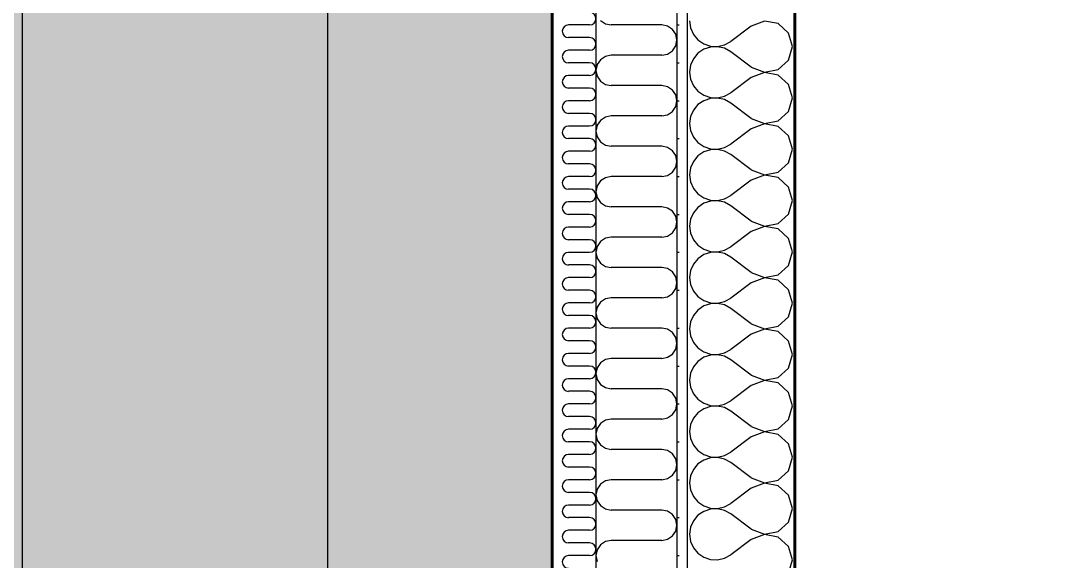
# Model space of a CAD drawing. Header units: millimetres. Extents: x -3100 to 17162, y -19566 to 10100.
# Drawn here: x 13313 to 14869, y 4381 to 5181 of the extents above; entities that cross this region are included whole.
import ezdxf

# ---------------------------------------------------------------- set-up
doc = ezdxf.new("R2010")
doc.units = ezdxf.units.MM
doc.header["$MEASUREMENT"] = 0
doc.linetypes.add('Wipeout_Contour', pattern=[1000, 0, -1000])
for name, color, linetype in [('Konstrukce - svislé nosné', 7, 'Continuous'), ('Konstrukce – Dělicí čáry vrstev', 7, 'Continuous'), ('Kóty - SP', 7, 'Continuous'), ('Výplně – Řezové', 7, 'Continuous'), ('Zóny', 7, 'Continuous')]:
    doc.layers.add(name, color=color, linetype=linetype)
doc.styles.add('GENEROVANÝ_STYL_1', font='Arial.ttf')
doc.dimstyles.new('GENEROVANÝ_STYL__1', dxfattribs={"dimtxt": 134.999996, "dimasz": 114, "dimexe": 0.18, "dimexo": 0.0625, "dimgap": 0, "dimtad": 1, "dimtih": 1, "dimtoh": 1, "dimdec": 0, "dimzin": 0, "dimdsep": 46, "dimtxsty": 'GENEROVANÝ_STYL_1', "dimblk": 'ARROWHEAD_2', "dimblk1": 'ARROWHEAD_2', "dimblk2": 'ARROWHEAD_2', "dimcen": 0.09, "dimse1": 1, "dimse2": 1, "dimclrd": 256, "dimclre": 256, "dimclrt": 256, "dimazin": 0, "dimtfac": 1, "dimtdec": 4, "dimtmove": 0, "dimatfit": 3, "dimfxl": 1, "dimtolj": 1, "dimtzin": 0, "dimarcsym": 0})
doc.dimstyles.new('GENEROVANÝ_STYL__2', dxfattribs={"dimtxt": 134.999996, "dimasz": 114, "dimexe": 0.18, "dimexo": 0.0625, "dimgap": 0, "dimtad": 1, "dimdec": 0, "dimzin": 0, "dimdsep": 46, "dimtxsty": 'GENEROVANÝ_STYL_1', "dimblk": 'ARROWHEAD_2', "dimblk1": 'ARROWHEAD_2', "dimblk2": 'ARROWHEAD_2', "dimcen": 0.09, "dimse1": 1, "dimse2": 1, "dimclrd": 256, "dimclre": 256, "dimclrt": 256, "dimazin": 0, "dimtfac": 1, "dimtdec": 4, "dimtmove": 0, "dimatfit": 3, "dimfxl": 1, "dimtolj": 1, "dimtzin": 0, "dimarcsym": 0})
doc.dimstyles.new('GENEROVANÝ_STYL__4', dxfattribs={"dimtxt": 134.999996, "dimasz": 114, "dimexe": 0.18, "dimexo": 0.0625, "dimgap": 0, "dimtad": 1, "dimtih": 1, "dimtoh": 1, "dimdec": 0, "dimzin": 0, "dimdsep": 46, "dimtxsty": 'GENEROVANÝ_STYL_1', "dimblk": 'ARROWHEAD_2', "dimblk1": 'ARROWHEAD_2', "dimblk2": 'ARROWHEAD_2', "dimcen": 0.09, "dimse1": 1, "dimse2": 1, "dimclrd": 256, "dimclre": 256, "dimclrt": 256, "dimazin": 0, "dimtfac": 1, "dimtdec": 4, "dimtmove": 2, "dimatfit": 3, "dimfxl": 1, "dimtolj": 1, "dimtzin": 0, "dimarcsym": 0})
pattern_1 = [(0, (0, 0), (0, 56.25), [0, -56.25])]

# ---------------------------------------------------------------- blocks, each defined once
blk = doc.blocks.new('Spíž_1.05_7', base_point=(14578.5, 5791.7))
at = {"layer": 'Zóny', "linetype": 'Continuous', "lineweight": 0, "true_color": 0xffffff}
blk.add_hatch(color=7, dxfattribs=at).paths.add_polyline_path([(14100, 4200), (14100, 7400), (12800, 7400), (12800, 4200)])
blk = doc.blocks.new('*X81')
at = {"layer": 'Výplně – Řezové', "color": 53, "linetype": 'Continuous', "lineweight": 13, "true_color": 0xeccf4f}
for p, q in [((14155.6, 5175), (14124.4, 5175)), ((14155.6, 5156.3), (14124.4, 5156.3)), ((14155.6, 5137.5), (14124.4, 5137.5)), ((14155.6, 5118.8), (14124.4, 5118.8)), ((14155.6, 5100), (14124.4, 5100)), ((14155.6, 5081.3), (14124.4, 5081.3)), ((14155.6, 5062.5), (14124.4, 5062.5)), ((14155.6, 5043.8), (14124.4, 5043.8)), ((14155.6, 5025), (14124.4, 5025)), ((14155.6, 5006.3), (14124.4, 5006.3)), ((14155.6, 4987.5), (14124.4, 4987.5)), ((14155.6, 4968.8), (14124.4, 4968.8)), ((14155.6, 4950), (14124.4, 4950)), ((14155.6, 4931.3), (14124.4, 4931.3)), ((14155.6, 4912.5), (14124.4, 4912.5)), ((14155.6, 4893.8), (14124.4, 4893.8)), ((14155.6, 4875), (14124.4, 4875)), ((14155.6, 4856.3), (14124.4, 4856.3)), ((14155.6, 4837.5), (14124.4, 4837.5)), ((14155.6, 4818.8), (14124.4, 4818.8)), ((14155.6, 4800), (14124.4, 4800)), ((14155.6, 4781.3), (14124.4, 4781.3)), ((14155.6, 4762.5), (14124.4, 4762.5)), ((14155.6, 4743.8), (14124.4, 4743.8)), ((14155.6, 4725), (14124.4, 4725)), ((14155.6, 4706.3), (14124.4, 4706.3)), ((14155.6, 4687.5), (14124.4, 4687.5)), ((14155.6, 4668.8), (14124.4, 4668.8)), ((14155.6, 4650), (14124.4, 4650)), ((14155.6, 4631.3), (14124.4, 4631.3)), ((14155.6, 4612.5), (14124.4, 4612.5)), ((14155.6, 4593.8), (14124.4, 4593.8)), ((14155.6, 4575), (14124.4, 4575)), ((14155.6, 4556.3), (14124.4, 4556.3)), ((14155.6, 4537.5), (14124.4, 4537.5)), ((14155.6, 4518.8), (14124.4, 4518.8)), ((14155.6, 4500), (14124.4, 4500)), ((14155.6, 4481.3), (14124.4, 4481.3)), ((14155.6, 4462.5), (14124.4, 4462.5)), ((14155.6, 4443.8), (14124.4, 4443.8)), ((14155.6, 4425), (14124.4, 4425)), ((14155.6, 4406.3), (14124.4, 4406.3)), ((14155.6, 4387.5), (14124.4, 4387.5))]:
    blk.add_line(p, q, dxfattribs=at)
for centre, start, end in [((14155.6, 5184.4), 270, 90), ((14124.4, 5165.6), 90, 270), ((14155.6, 5146.9), 270, 90), ((14124.4, 5128.1), 90, 270), ((14155.6, 5109.4), 270, 90), ((14124.4, 5090.6), 90, 270), ((14155.6, 5071.9), 270, 90), ((14124.4, 5053.1), 90, 270), ((14155.6, 5034.4), 270, 90), ((14124.4, 5015.6), 90, 270), ((14155.6, 4996.9), 270, 90), ((14124.4, 4978.1), 90, 270), ((14155.6, 4959.4), 270, 90), ((14124.4, 4940.6), 90, 270), ((14155.6, 4921.9), 270, 90), ((14124.4, 4903.1), 90, 270), ((14155.6, 4884.4), 270, 90), ((14124.4, 4865.6), 90, 270), ((14155.6, 4846.9), 270, 90), ((14124.4, 4828.1), 90, 270), ((14155.6, 4809.4), 270, 90), ((14124.4, 4790.6), 90, 270), ((14155.6, 4771.9), 270, 90), ((14124.4, 4753.1), 90, 270), ((14155.6, 4734.4), 270, 90), ((14124.4, 4715.6), 90, 270), ((14155.6, 4696.9), 270, 90), ((14124.4, 4678.1), 90, 270), ((14155.6, 4659.4), 270, 90), ((14124.4, 4640.6), 90, 270), ((14155.6, 4621.9), 270, 90), ((14124.4, 4603.1), 90, 270), ((14155.6, 4584.4), 270, 90), ((14124.4, 4565.6), 90, 270), ((14155.6, 4546.9), 270, 90), ((14124.4, 4528.1), 90, 270), ((14155.6, 4509.4), 270, 90), ((14124.4, 4490.6), 90, 270), ((14155.6, 4471.9), 270, 90), ((14124.4, 4453.1), 90, 270), ((14155.6, 4434.4), 270, 90), ((14124.4, 4415.6), 90, 270), ((14155.6, 4396.9), 270, 90), ((14124.4, 4378.1), 90, 270)]:
    blk.add_arc(centre, 9.38, start, end, dxfattribs=at)
blk = doc.blocks.new('*X85')
at = {"layer": 'Výplně – Řezové', "color": 53, "linetype": 'Continuous', "lineweight": 13, "true_color": 0xeccf4f}
for p, q in [((14171.6, 5181.6), (14178.9, 5176.7)), ((14178.9, 5176.7), (14187.5, 5175)), ((14262.5, 5175), (14187.5, 5175)), ((14271.1, 5173.3), (14262.5, 5175)), ((14278.4, 5168.4), (14271.1, 5173.3)), ((14283.3, 5161.1), (14278.4, 5168.4)), ((14285, 5152.5), (14283.3, 5161.1)), ((14278.4, 5136.6), (14283.3, 5143.9)), ((14283.3, 5143.9), (14285, 5152.5)), ((14171.6, 5123.4), (14166.7, 5116.1)), ((14178.9, 5128.3), (14171.6, 5123.4)), ((14187.5, 5130), (14178.9, 5128.3)), ((14262.5, 5130), (14187.5, 5130)), ((14262.5, 5130), (14271.1, 5131.7)), ((14271.1, 5131.7), (14278.4, 5136.6)), ((14166.7, 5116.1), (14165, 5107.5)), ((14165, 5107.5), (14166.7, 5098.9)), ((14166.7, 5098.9), (14171.6, 5091.6)), ((14171.6, 5091.6), (14178.9, 5086.7)), ((14178.9, 5086.7), (14187.5, 5085)), ((14262.5, 5085), (14187.5, 5085)), ((14271.1, 5083.3), (14262.5, 5085)), ((14278.4, 5078.4), (14271.1, 5083.3)), ((14283.3, 5071.1), (14278.4, 5078.4)), ((14285, 5062.5), (14283.3, 5071.1)), ((14283.3, 5053.9), (14285, 5062.5)), ((14271.1, 5041.7), (14278.4, 5046.6)), ((14278.4, 5046.6), (14283.3, 5053.9)), ((14171.6, 5033.4), (14166.7, 5026.1)), ((14178.9, 5038.3), (14171.6, 5033.4)), ((14187.5, 5040), (14178.9, 5038.3)), ((14262.5, 5040), (14187.5, 5040)), ((14262.5, 5040), (14271.1, 5041.7)), ((14166.7, 5026.1), (14165, 5017.5)), ((14165, 5017.5), (14166.7, 5008.9)), ((14166.7, 5008.9), (14171.6, 5001.6)), ((14171.6, 5001.6), (14178.9, 4996.7)), ((14178.9, 4996.7), (14187.5, 4995)), ((14262.5, 4995), (14187.5, 4995)), ((14271.1, 4993.3), (14262.5, 4995)), ((14278.4, 4988.4), (14271.1, 4993.3)), ((14283.3, 4981.1), (14278.4, 4988.4)), ((14285, 4972.5), (14283.3, 4981.1)), ((14283.3, 4963.9), (14285, 4972.5)), ((14262.5, 4950), (14271.1, 4951.7)), ((14271.1, 4951.7), (14278.4, 4956.6)), ((14278.4, 4956.6), (14283.3, 4963.9)), ((14166.7, 4936.1), (14165, 4927.5)), ((14171.6, 4943.4), (14166.7, 4936.1)), ((14178.9, 4948.3), (14171.6, 4943.4)), ((14187.5, 4950), (14178.9, 4948.3)), ((14262.5, 4950), (14187.5, 4950)), ((14165, 4927.5), (14166.7, 4918.9)), ((14166.7, 4918.9), (14171.6, 4911.6)), ((14171.6, 4911.6), (14178.9, 4906.7)), ((14178.9, 4906.7), (14187.5, 4905)), ((14262.5, 4905), (14187.5, 4905)), ((14271.1, 4903.3), (14262.5, 4905)), ((14278.4, 4898.4), (14271.1, 4903.3)), ((14283.3, 4891.1), (14278.4, 4898.4)), ((14285, 4882.5), (14283.3, 4891.1)), ((14278.4, 4866.6), (14283.3, 4873.9)), ((14283.3, 4873.9), (14285, 4882.5)), ((14178.9, 4858.3), (14171.6, 4853.4)), ((14187.5, 4860), (14178.9, 4858.3)), ((14262.5, 4860), (14187.5, 4860)), ((14262.5, 4860), (14271.1, 4861.7)), ((14271.1, 4861.7), (14278.4, 4866.6)), ((14166.7, 4846.1), (14165, 4837.5)), ((14171.6, 4853.4), (14166.7, 4846.1)), ((14165, 4837.5), (14166.7, 4828.9)), ((14166.7, 4828.9), (14171.6, 4821.6)), ((14171.6, 4821.6), (14178.9, 4816.7)), ((14178.9, 4816.7), (14187.5, 4815)), ((14262.5, 4815), (14187.5, 4815)), ((14271.1, 4813.3), (14262.5, 4815)), ((14278.4, 4808.4), (14271.1, 4813.3)), ((14283.3, 4801.1), (14278.4, 4808.4)), ((14285, 4792.5), (14283.3, 4801.1)), ((14278.4, 4776.6), (14283.3, 4783.9)), ((14283.3, 4783.9), (14285, 4792.5)), ((14178.9, 4768.3), (14171.6, 4763.4)), ((14187.5, 4770), (14178.9, 4768.3)), ((14262.5, 4770), (14187.5, 4770)), ((14262.5, 4770), (14271.1, 4771.7)), ((14271.1, 4771.7), (14278.4, 4776.6)), ((14166.7, 4756.1), (14165, 4747.5)), ((14171.6, 4763.4), (14166.7, 4756.1)), ((14165, 4747.5), (14166.7, 4738.9)), ((14166.7, 4738.9), (14171.6, 4731.6)), ((14171.6, 4731.6), (14178.9, 4726.7)), ((14178.9, 4726.7), (14187.5, 4725)), ((14262.5, 4725), (14187.5, 4725)), ((14271.1, 4723.3), (14262.5, 4725)), ((14278.4, 4718.4), (14271.1, 4723.3)), ((14283.3, 4711.1), (14278.4, 4718.4)), ((14285, 4702.5), (14283.3, 4711.1)), ((14283.3, 4693.9), (14285, 4702.5)), ((14271.1, 4681.7), (14278.4, 4686.6)), ((14278.4, 4686.6), (14283.3, 4693.9)), ((14171.6, 4673.4), (14166.7, 4666.1)), ((14178.9, 4678.3), (14171.6, 4673.4)), ((14187.5, 4680), (14178.9, 4678.3)), ((14262.5, 4680), (14187.5, 4680)), ((14262.5, 4680), (14271.1, 4681.7)), ((14166.7, 4666.1), (14165, 4657.5)), ((14165, 4657.5), (14166.7, 4648.9)), ((14166.7, 4648.9), (14171.6, 4641.6)), ((14171.6, 4641.6), (14178.9, 4636.7)), ((14178.9, 4636.7), (14187.5, 4635)), ((14262.5, 4635), (14187.5, 4635)), ((14271.1, 4633.3), (14262.5, 4635)), ((14278.4, 4628.4), (14271.1, 4633.3)), ((14283.3, 4621.1), (14278.4, 4628.4)), ((14285, 4612.5), (14283.3, 4621.1)), ((14283.3, 4603.9), (14285, 4612.5)), ((14271.1, 4591.7), (14278.4, 4596.6)), ((14278.4, 4596.6), (14283.3, 4603.9)), ((14171.6, 4583.4), (14166.7, 4576.1)), ((14178.9, 4588.3), (14171.6, 4583.4)), ((14187.5, 4590), (14178.9, 4588.3)), ((14262.5, 4590), (14187.5, 4590)), ((14262.5, 4590), (14271.1, 4591.7)), ((14166.7, 4576.1), (14165, 4567.5)), ((14165, 4567.5), (14166.7, 4558.9)), ((14166.7, 4558.9), (14171.6, 4551.6)), ((14171.6, 4551.6), (14178.9, 4546.7)), ((14178.9, 4546.7), (14187.5, 4545)), ((14262.5, 4545), (14187.5, 4545)), ((14271.1, 4543.3), (14262.5, 4545)), ((14278.4, 4538.4), (14271.1, 4543.3)), ((14283.3, 4531.1), (14278.4, 4538.4)), ((14285, 4522.5), (14283.3, 4531.1)), ((14283.3, 4513.9), (14285, 4522.5)), ((14187.5, 4500), (14178.9, 4498.3)), ((14262.5, 4500), (14187.5, 4500)), ((14262.5, 4500), (14271.1, 4501.7)), ((14271.1, 4501.7), (14278.4, 4506.6)), ((14278.4, 4506.6), (14283.3, 4513.9)), ((14166.7, 4486.1), (14165, 4477.5)), ((14171.6, 4493.4), (14166.7, 4486.1)), ((14178.9, 4498.3), (14171.6, 4493.4)), ((14165, 4477.5), (14166.7, 4468.9)), ((14166.7, 4468.9), (14171.6, 4461.6)), ((14171.6, 4461.6), (14178.9, 4456.7)), ((14178.9, 4456.7), (14187.5, 4455)), ((14262.5, 4455), (14187.5, 4455)), ((14271.1, 4453.3), (14262.5, 4455)), ((14278.4, 4448.4), (14271.1, 4453.3)), ((14283.3, 4441.1), (14278.4, 4448.4)), ((14285, 4432.5), (14283.3, 4441.1)), ((14278.4, 4416.6), (14283.3, 4423.9)), ((14283.3, 4423.9), (14285, 4432.5)), ((14178.9, 4408.3), (14171.6, 4403.4)), ((14187.5, 4410), (14178.9, 4408.3)), ((14262.5, 4410), (14187.5, 4410)), ((14262.5, 4410), (14271.1, 4411.7)), ((14271.1, 4411.7), (14278.4, 4416.6)), ((14166.7, 4396.1), (14165, 4387.5)), ((14171.6, 4403.4), (14166.7, 4396.1)), ((14165, 4387.5), (14166.7, 4378.9))]:
    blk.add_line(p, q, dxfattribs=at)
blk = doc.blocks.new('*X89')
at = {"layer": 'Výplně – Řezové', "color": 53, "linetype": 'Continuous', "lineweight": 13, "true_color": 0xeccf4f}
for p, q in [((14303.8, 5181), (14305.3, 5170.5)), ((14305.3, 5170.5), (14309.5, 5160.9)), ((14395.2, 5173.3), (14364.8, 5150.5)), ((14414.7, 5180.8), (14395.2, 5173.3)), ((14435.1, 5176.9), (14414.7, 5180.8)), ((14450.5, 5162.9), (14435.1, 5176.9)), ((14309.5, 5160.9), (14316.2, 5152.8)), ((14456.2, 5142.9), (14450.5, 5162.9)), ((14316.2, 5152.8), (14324.9, 5146.9)), ((14324.9, 5138.8), (14316.2, 5132.9)), ((14324.9, 5146.9), (14334.8, 5143.5)), ((14334.8, 5142.2), (14324.9, 5138.8)), ((14334.8, 5143.5), (14345.3, 5143)), ((14345.3, 5142.7), (14334.8, 5142.2)), ((14345.3, 5143), (14355.6, 5145.4)), ((14355.6, 5140.3), (14345.3, 5142.7)), ((14355.6, 5145.4), (14364.8, 5150.5)), ((14364.8, 5135.2), (14355.6, 5140.3)), ((14450.5, 5122.8), (14456.2, 5142.9)), ((14309.5, 5124.8), (14305.3, 5115.2)), ((14316.2, 5132.9), (14309.5, 5124.8)), ((14395.2, 5112.4), (14364.8, 5135.2)), ((14435.1, 5108.8), (14450.5, 5122.8)), ((14305.3, 5115.2), (14303.8, 5104.8)), ((14395.2, 5112.4), (14414.7, 5104.9)), ((14414.7, 5104.9), (14435.1, 5108.8)), ((14303.8, 5104.8), (14305.3, 5094.4)), ((14305.3, 5094.4), (14309.5, 5084.7)), ((14395.2, 5097.1), (14364.8, 5074.3)), ((14414.7, 5104.6), (14395.2, 5097.1)), ((14435.1, 5100.7), (14414.7, 5104.6)), ((14450.5, 5086.7), (14435.1, 5100.7)), ((14309.5, 5084.7), (14316.2, 5076.6)), ((14316.2, 5076.6), (14324.9, 5070.7)), ((14456.2, 5066.7), (14450.5, 5086.7)), ((14324.9, 5062.6), (14316.2, 5056.7)), ((14324.9, 5070.7), (14334.8, 5067.3)), ((14334.8, 5066), (14324.9, 5062.6)), ((14334.8, 5067.3), (14345.3, 5066.8)), ((14345.3, 5066.5), (14334.8, 5066)), ((14345.3, 5066.8), (14355.6, 5069.2)), ((14355.6, 5064.1), (14345.3, 5066.5)), ((14355.6, 5069.2), (14364.8, 5074.3)), ((14364.8, 5059), (14355.6, 5064.1)), ((14450.5, 5046.6), (14456.2, 5066.7)), ((14309.5, 5048.6), (14305.3, 5039)), ((14316.2, 5056.7), (14309.5, 5048.6)), ((14395.2, 5036.2), (14364.8, 5059)), ((14435.1, 5032.6), (14450.5, 5046.6)), ((14305.3, 5039), (14303.8, 5028.6)), ((14303.8, 5028.6), (14305.3, 5018.2)), ((14395.2, 5036.2), (14414.7, 5028.7)), ((14414.7, 5028.7), (14435.1, 5032.6)), ((14305.3, 5018.2), (14309.5, 5008.5)), ((14395.2, 5021), (14364.8, 4998.1)), ((14414.7, 5028.4), (14395.2, 5021)), ((14435.1, 5024.5), (14414.7, 5028.4)), ((14450.5, 5010.5), (14435.1, 5024.5)), ((14309.5, 5008.5), (14316.2, 5000.5)), ((14316.2, 5000.5), (14324.9, 4994.5)), ((14355.6, 4993), (14364.8, 4998.1)), ((14456.2, 4990.5), (14450.5, 5010.5)), ((14324.9, 4986.5), (14316.2, 4980.5)), ((14324.9, 4994.5), (14334.8, 4991.1)), ((14334.8, 4989.8), (14324.9, 4986.5)), ((14334.8, 4991.1), (14345.3, 4990.6)), ((14345.3, 4990.3), (14334.8, 4989.8)), ((14345.3, 4990.6), (14355.6, 4993)), ((14355.6, 4987.9), (14345.3, 4990.3)), ((14364.8, 4982.9), (14355.6, 4987.9)), ((14395.2, 4960), (14364.8, 4982.9)), ((14450.5, 4970.4), (14456.2, 4990.5)), ((14309.5, 4972.4), (14305.3, 4962.8)), ((14316.2, 4980.5), (14309.5, 4972.4)), ((14435.1, 4956.4), (14450.5, 4970.4)), ((14305.3, 4962.8), (14303.8, 4952.4)), ((14303.8, 4952.4), (14305.3, 4942)), ((14395.2, 4960), (14414.7, 4952.5)), ((14414.7, 4952.2), (14395.2, 4944.8)), ((14414.7, 4952.5), (14435.1, 4956.4)), ((14435.1, 4948.4), (14414.7, 4952.2)), ((14305.3, 4942), (14309.5, 4932.4)), ((14395.2, 4944.8), (14364.8, 4921.9)), ((14450.5, 4934.3), (14435.1, 4948.4)), ((14309.5, 4932.4), (14316.2, 4924.3)), ((14316.2, 4924.3), (14324.9, 4918.3)), ((14355.6, 4916.8), (14364.8, 4921.9)), ((14456.2, 4914.3), (14450.5, 4934.3)), ((14316.2, 4904.3), (14309.5, 4896.2)), ((14324.9, 4910.3), (14316.2, 4904.3)), ((14324.9, 4918.3), (14334.8, 4914.9)), ((14334.8, 4913.6), (14324.9, 4910.3)), ((14334.8, 4914.9), (14345.3, 4914.4)), ((14345.3, 4914.1), (14334.8, 4913.6)), ((14345.3, 4914.4), (14355.6, 4916.8)), ((14355.6, 4911.8), (14345.3, 4914.1)), ((14364.8, 4906.7), (14355.6, 4911.8)), ((14395.2, 4883.8), (14364.8, 4906.7)), ((14450.5, 4894.3), (14456.2, 4914.3)), ((14309.5, 4896.2), (14305.3, 4886.6)), ((14435.1, 4880.2), (14450.5, 4894.3)), ((14305.3, 4886.6), (14303.8, 4876.2)), ((14303.8, 4876.2), (14305.3, 4865.8)), ((14395.2, 4883.8), (14414.7, 4876.3)), ((14414.7, 4876), (14395.2, 4868.6)), ((14414.7, 4876.3), (14435.1, 4880.2)), ((14435.1, 4872.2), (14414.7, 4876)), ((14305.3, 4865.8), (14309.5, 4856.2)), ((14395.2, 4868.6), (14364.8, 4845.7)), ((14450.5, 4858.1), (14435.1, 4872.2)), ((14456.2, 4838.1), (14450.5, 4858.1)), ((14309.5, 4856.2), (14316.2, 4848.1)), ((14316.2, 4848.1), (14324.9, 4842.1)), ((14324.9, 4842.1), (14334.8, 4838.8)), ((14355.6, 4840.6), (14364.8, 4845.7)), ((14316.2, 4828.1), (14309.5, 4820)), ((14324.9, 4834.1), (14316.2, 4828.1)), ((14334.8, 4837.4), (14324.9, 4834.1)), ((14334.8, 4838.8), (14345.3, 4838.2)), ((14345.3, 4837.9), (14334.8, 4837.4)), ((14345.3, 4838.2), (14355.6, 4840.6)), ((14355.6, 4835.6), (14345.3, 4837.9)), ((14364.8, 4830.5), (14355.6, 4835.6)), ((14395.2, 4807.6), (14364.8, 4830.5)), ((14450.5, 4818.1), (14456.2, 4838.1)), ((14309.5, 4820), (14305.3, 4810.4)), ((14435.1, 4804), (14450.5, 4818.1)), ((14305.3, 4810.4), (14303.8, 4800)), ((14303.8, 4800), (14305.3, 4789.6)), ((14395.2, 4807.6), (14414.7, 4800.2)), ((14414.7, 4799.8), (14395.2, 4792.4)), ((14414.7, 4800.2), (14435.1, 4804)), ((14435.1, 4796), (14414.7, 4799.8)), ((14450.5, 4781.9), (14435.1, 4796)), ((14305.3, 4789.6), (14309.5, 4780)), ((14309.5, 4780), (14316.2, 4771.9)), ((14395.2, 4792.4), (14364.8, 4769.5)), ((14456.2, 4761.9), (14450.5, 4781.9)), ((14316.2, 4771.9), (14324.9, 4765.9)), ((14324.9, 4765.9), (14334.8, 4762.6)), ((14345.3, 4762.1), (14355.6, 4764.4)), ((14355.6, 4764.4), (14364.8, 4769.5)), ((14316.2, 4751.9), (14309.5, 4743.8)), ((14324.9, 4757.9), (14316.2, 4751.9)), ((14334.8, 4761.2), (14324.9, 4757.9)), ((14334.8, 4762.6), (14345.3, 4762.1)), ((14345.3, 4761.8), (14334.8, 4761.2)), ((14355.6, 4759.4), (14345.3, 4761.8)), ((14364.8, 4754.3), (14355.6, 4759.4)), ((14395.2, 4731.4), (14364.8, 4754.3)), ((14450.5, 4741.9), (14456.2, 4761.9)), ((14305.3, 4734.2), (14303.8, 4723.8)), ((14309.5, 4743.8), (14305.3, 4734.2)), ((14435.1, 4727.8), (14450.5, 4741.9)), ((14303.8, 4723.8), (14305.3, 4713.4)), ((14395.2, 4731.4), (14414.7, 4724)), ((14414.7, 4723.7), (14395.2, 4716.2)), ((14414.7, 4724), (14435.1, 4727.8)), ((14435.1, 4719.8), (14414.7, 4723.7)), ((14450.5, 4705.7), (14435.1, 4719.8)), ((14305.3, 4713.4), (14309.5, 4703.8)), ((14309.5, 4703.8), (14316.2, 4695.7)), ((14395.2, 4716.2), (14364.8, 4693.3)), ((14456.2, 4685.7), (14450.5, 4705.7)), ((14316.2, 4695.7), (14324.9, 4689.7)), ((14324.9, 4689.7), (14334.8, 4686.4)), ((14334.8, 4686.4), (14345.3, 4685.9)), ((14345.3, 4685.9), (14355.6, 4688.2)), ((14355.6, 4688.2), (14364.8, 4693.3)), ((14316.2, 4675.7), (14309.5, 4667.6)), ((14324.9, 4681.7), (14316.2, 4675.7)), ((14334.8, 4685.1), (14324.9, 4681.7)), ((14345.3, 4685.6), (14334.8, 4685.1)), ((14355.6, 4683.2), (14345.3, 4685.6)), ((14364.8, 4678.1), (14355.6, 4683.2)), ((14395.2, 4655.2), (14364.8, 4678.1)), ((14450.5, 4665.7), (14456.2, 4685.7)), ((14305.3, 4658), (14303.8, 4647.6)), ((14309.5, 4667.6), (14305.3, 4658)), ((14395.2, 4655.2), (14414.7, 4647.8)), ((14435.1, 4651.6), (14450.5, 4665.7)), ((14303.8, 4647.6), (14305.3, 4637.2)), ((14395.2, 4640), (14364.8, 4617.1)), ((14414.7, 4647.5), (14395.2, 4640)), ((14414.7, 4647.8), (14435.1, 4651.6)), ((14435.1, 4643.6), (14414.7, 4647.5)), ((14450.5, 4629.6), (14435.1, 4643.6)), ((14305.3, 4637.2), (14309.5, 4627.6)), ((14309.5, 4627.6), (14316.2, 4619.5)), ((14456.2, 4609.5), (14450.5, 4629.6)), ((14316.2, 4619.5), (14324.9, 4613.5)), ((14324.9, 4613.5), (14334.8, 4610.2)), ((14334.8, 4608.9), (14324.9, 4605.5)), ((14334.8, 4610.2), (14345.3, 4609.7)), ((14345.3, 4609.4), (14334.8, 4608.9)), ((14345.3, 4609.7), (14355.6, 4612.1)), ((14355.6, 4607), (14345.3, 4609.4)), ((14355.6, 4612.1), (14364.8, 4617.1)), ((14450.5, 4589.5), (14456.2, 4609.5)), ((14316.2, 4599.5), (14309.5, 4591.5)), ((14324.9, 4605.5), (14316.2, 4599.5)), ((14364.8, 4601.9), (14355.6, 4607)), ((14395.2, 4579), (14364.8, 4601.9)), ((14305.3, 4581.8), (14303.8, 4571.4)), ((14309.5, 4591.5), (14305.3, 4581.8)), ((14395.2, 4579), (14414.7, 4571.6)), ((14435.1, 4575.5), (14450.5, 4589.5)), ((14303.8, 4571.4), (14305.3, 4561)), ((14395.2, 4563.8), (14364.8, 4541)), ((14414.7, 4571.3), (14395.2, 4563.8)), ((14414.7, 4571.6), (14435.1, 4575.5)), ((14435.1, 4567.4), (14414.7, 4571.3)), ((14450.5, 4553.4), (14435.1, 4567.4)), ((14305.3, 4561), (14309.5, 4551.4)), ((14309.5, 4551.4), (14316.2, 4543.3)), ((14456.2, 4533.3), (14450.5, 4553.4)), ((14316.2, 4543.3), (14324.9, 4537.4)), ((14324.9, 4537.4), (14334.8, 4534)), ((14334.8, 4532.7), (14324.9, 4529.3)), ((14334.8, 4534), (14345.3, 4533.5)), ((14345.3, 4533.2), (14334.8, 4532.7)), ((14345.3, 4533.5), (14355.6, 4535.9)), ((14355.6, 4530.8), (14345.3, 4533.2)), ((14355.6, 4535.9), (14364.8, 4541)), ((14364.8, 4525.7), (14355.6, 4530.8)), ((14450.5, 4513.3), (14456.2, 4533.3)), ((14309.5, 4515.3), (14305.3, 4505.6)), ((14316.2, 4523.4), (14309.5, 4515.3)), ((14324.9, 4529.3), (14316.2, 4523.4)), ((14395.2, 4502.9), (14364.8, 4525.7)), ((14305.3, 4505.6), (14303.8, 4495.2)), ((14395.2, 4502.9), (14414.7, 4495.4)), ((14414.7, 4495.4), (14435.1, 4499.3)), ((14435.1, 4499.3), (14450.5, 4513.3)), ((14303.8, 4495.2), (14305.3, 4484.8)), ((14305.3, 4484.8), (14309.5, 4475.2)), ((14395.2, 4487.6), (14364.8, 4464.8)), ((14414.7, 4495.1), (14395.2, 4487.6)), ((14435.1, 4491.2), (14414.7, 4495.1)), ((14450.5, 4477.2), (14435.1, 4491.2)), ((14309.5, 4475.2), (14316.2, 4467.1)), ((14456.2, 4457.1), (14450.5, 4477.2)), ((14316.2, 4467.1), (14324.9, 4461.2)), ((14324.9, 4453.1), (14316.2, 4447.2)), ((14324.9, 4461.2), (14334.8, 4457.8)), ((14334.8, 4456.5), (14324.9, 4453.1)), ((14334.8, 4457.8), (14345.3, 4457.3)), ((14345.3, 4457), (14334.8, 4456.5)), ((14345.3, 4457.3), (14355.6, 4459.7)), ((14355.6, 4454.6), (14345.3, 4457)), ((14355.6, 4459.7), (14364.8, 4464.8)), ((14364.8, 4449.5), (14355.6, 4454.6)), ((14450.5, 4437.1), (14456.2, 4457.1)), ((14309.5, 4439.1), (14305.3, 4429.5)), ((14316.2, 4447.2), (14309.5, 4439.1)), ((14395.2, 4426.7), (14364.8, 4449.5)), ((14435.1, 4423.1), (14450.5, 4437.1)), ((14305.3, 4429.5), (14303.8, 4419)), ((14395.2, 4426.7), (14414.7, 4419.2)), ((14414.7, 4419.2), (14435.1, 4423.1)), ((14303.8, 4419), (14305.3, 4408.6)), ((14305.3, 4408.6), (14309.5, 4399)), ((14395.2, 4411.4), (14364.8, 4388.6)), ((14414.7, 4418.9), (14395.2, 4411.4)), ((14435.1, 4415), (14414.7, 4418.9)), ((14450.5, 4401), (14435.1, 4415)), ((14309.5, 4399), (14316.2, 4390.9)), ((14316.2, 4390.9), (14324.9, 4385)), ((14456.2, 4381), (14450.5, 4401)), ((14324.9, 4385), (14334.8, 4381.6)), ((14334.8, 4381.6), (14345.3, 4381.1)), ((14345.3, 4381.1), (14355.6, 4383.5)), ((14355.6, 4383.5), (14364.8, 4388.6)), ((14450.5, 4360.9), (14456.2, 4381))]:
    blk.add_line(p, q, dxfattribs=at)
blk = doc.blocks.new('Zeď_4', base_point=(14100, 7400))
at = {"color": 254, "linetype": 'Wipeout_Contour', "lineweight": 0, "ltscale": 60980.134309}
blk.add_wipeout([(14100, 7400), (14100, 3600), (14115, 3600), (14115, 7400)], dxfattribs=at).dxf.layer = 'Výplně – Řezové'
at = {"layer": 'Výplně – Řezové', "linetype": 'Continuous', "lineweight": 13, "true_color": 0xa8a8a8}
h = blk.add_hatch(dxfattribs=at)
h.set_pattern_fill('Sádra', color=253, style=0, pattern_type=2)
h.set_pattern_definition(pattern_1)
h.paths.add_polyline_path([(14100, 7400), (14100, 3600), (14115, 3600), (14115, 7400)])
at = {"layer": 'Konstrukce - svislé nosné', "color": 7, "linetype": 'Continuous', "lineweight": 40, "flags": 128}
blk.add_lwpolyline([(14100, 7400), (14100, 3600)], dxfattribs=at)
at = {"color": 254, "linetype": 'Wipeout_Contour', "lineweight": 0, "ltscale": 61114.626856}
blk.add_wipeout([(14115, 7415), (14115, 3600), (14165, 3600), (14165, 7415)], dxfattribs=at).dxf.layer = 'Výplně – Řezové'
at = {"layer": 'Konstrukce - svislé nosné', "color": 7, "lineweight": 40}
blk.add_blockref('*X81', (0, 0), dxfattribs=at)
at = {"color": 254, "linetype": 'Wipeout_Contour', "lineweight": 0, "ltscale": 61476.44918}
blk.add_wipeout([(14165, 7465), (14165, 3600), (14285, 3600), (14285, 7465)], dxfattribs=at).dxf.layer = 'Výplně – Řezové'
at = {"layer": 'Konstrukce – Dělicí čáry vrstev', "color": 7, "linetype": 'Continuous', "lineweight": 13}
blk.add_line((14165, 7465), (14165, 3600), dxfattribs=at)
at = {"layer": 'Konstrukce - svislé nosné', "color": 7, "lineweight": 40}
blk.add_blockref('*X85', (0, 0), dxfattribs=at)
at = {"color": 254, "linetype": 'Wipeout_Contour', "lineweight": 0, "ltscale": 61838.688982}
blk.add_wipeout([(14285, 7585), (14285, 3600), (14300, 3600), (14300, 7585)], dxfattribs=at).dxf.layer = 'Výplně – Řezové'
at = {"layer": 'Výplně – Řezové', "linetype": 'Continuous', "lineweight": 13, "true_color": 0xa8a8a8}
h = blk.add_hatch(dxfattribs=at)
h.set_pattern_fill('Sádra', color=253, style=0, pattern_type=2)
h.set_pattern_definition(pattern_1)
h.paths.add_polyline_path([(14285, 7585), (14285, 3600), (14300, 3600), (14300, 7585)])
at = {"layer": 'Konstrukce – Dělicí čáry vrstev', "color": 7, "linetype": 'Continuous', "lineweight": 13}
blk.add_line((14285, 7465), (14285, 3600), dxfattribs=at)
at = {"color": 254, "linetype": 'Wipeout_Contour', "lineweight": 0, "ltscale": 62177.219059}
blk.add_wipeout([(14300, 3600), (14460, 3600), (14460, 7600), (14300, 7600)], dxfattribs=at).dxf.layer = 'Výplně – Řezové'
at = {"layer": 'Konstrukce - svislé nosné', "color": 7, "linetype": 'Continuous', "lineweight": 40, "flags": 128}
blk.add_lwpolyline([(14460, 3600), (14460, 7600)], dxfattribs=at)
at = {"layer": 'Konstrukce – Dělicí čáry vrstev', "color": 7, "linetype": 'Continuous', "lineweight": 13}
blk.add_line((14300, 7585), (14300, 3600), dxfattribs=at)
at = {"layer": 'Konstrukce - svislé nosné', "color": 7, "lineweight": 40}
blk.add_blockref('*X89', (0, 0), dxfattribs=at)
blk = doc.blocks.new('*D371')
at = {"layer": 'Kóty - SP', "color": 146, "linetype": 'Continuous', "lineweight": 13, "true_color": 0x1a4f6e}
for p, q in [((15270.5, 7760), (15270.5, 7833.3)), ((15345.5, 7716.7), (15195.5, 7803.3)), ((15383, 7760), (15158, 7760)), ((15270.5, 3600), (15270.5, 7760)), ((15195.5, 3643.3), (15345.5, 3556.7)), ((15383, 3600), (15158, 3600))]:
    blk.add_line(p, q, dxfattribs=at)
at = {"layer": 'Kóty - SP', "color": 146, "lineweight": 13, "true_color": 0x1a4f6e, "insert": (15243.5, 5448.3), "char_height": 135, "attachment_point": 7, "rotation": 90, "style": 'GENEROVANÝ_STYL_1'}
blk.add_mtext('\\A1;{\\pql;\\fArial|b0|i0|c0|p0;\\W1.000000;4\xa0160}', dxfattribs=at)
blk = doc.blocks.new('ARROWHEAD_2')
at = {"color": 0, "linetype": 'Continuous', "lineweight": 0}
for p, q in [((-0.378, -0.655), (0.378, 0.655)), ((0, 0), (-1, 0))]:
    blk.add_line(p, q, dxfattribs=at)
blk = doc.blocks.new('*D372')
at = {"layer": 'Kóty - SP', "color": 146, "linetype": 'Continuous', "lineweight": 13, "true_color": 0x1a4f6e}
for p, q in [((15770.5, 7760), (15770.5, 7833.3)), ((15845.5, 7716.7), (15695.5, 7803.3)), ((15883, 7760), (15658, 7760)), ((15770.5, -9460), (15770.5, 7760)), ((15695.5, -9416.7), (15845.5, -9503.3)), ((15883, -9460), (15658, -9460)), ((15770.5, -9533.3), (15770.5, -9460))]:
    blk.add_line(p, q, dxfattribs=at)
at = {"layer": 'Kóty - SP', "color": 146, "lineweight": 13, "true_color": 0x1a4f6e, "insert": (15743.5, -1133.1), "char_height": 135, "attachment_point": 7, "rotation": 90, "style": 'GENEROVANÝ_STYL_1'}
blk.add_mtext('\\A1;{\\pql;\\fArial|b0|i0|c0|p0;\\W1.000000;17\xa0220}', dxfattribs=at)
blk = doc.blocks.new('*D388')
at = {"layer": 'Kóty - SP', "color": 146, "linetype": 'Continuous', "lineweight": 13, "true_color": 0x1a4f6e}
for p, q in [((13239.6, 7443.3), (13389.6, 7356.7)), ((13427.1, 7400), (13202.1, 7400)), ((13314.6, 4200), (13314.6, 7400)), ((13239.6, 4243.3), (13389.6, 4156.7)), ((13427.1, 4200), (13202.1, 4200)), ((13314.6, -5080), (13314.6, 4200))]:
    blk.add_line(p, q, dxfattribs=at)
at = {"layer": 'Kóty - SP', "color": 146, "lineweight": 13, "true_color": 0x1a4f6e, "insert": (13287.6, 5568.3), "char_height": 135, "attachment_point": 7, "rotation": 90, "style": 'GENEROVANÝ_STYL_1'}
blk.add_mtext('\\A1;{\\pql;\\fArial|b0|i0|c0|p0;\\W1.000000;3\xa0200}', dxfattribs=at)
blk = doc.blocks.new('*D390')
at = {"layer": 'Kóty - SP', "color": 146, "linetype": 'Continuous', "lineweight": 13, "true_color": 0x1a4f6e}
for p, q in [((13767.5, 7400), (13767.5, 7473.3)), ((13842.5, 7356.7), (13692.5, 7443.3)), ((13880, 7400), (13655, 7400)), ((13767.5, -5080), (13767.5, 7400)), ((13692.5, -5036.7), (13842.5, -5123.3)), ((13880, -5080), (13655, -5080)), ((13767.5, -5153.3), (13767.5, -5080))]:
    blk.add_line(p, q, dxfattribs=at)
at = {"layer": 'Kóty - SP', "color": 146, "lineweight": 13, "true_color": 0x1a4f6e, "insert": (13740.5, 876.9), "char_height": 135, "attachment_point": 7, "rotation": 90, "style": 'GENEROVANÝ_STYL_1'}
blk.add_mtext('\\A1;{\\pql;\\fArial|b0|i0|c0|p0;\\W1.000000;12\xa0480}', dxfattribs=at)
blk = doc.blocks.new('*D436')
at = {"layer": 'Kóty - SP', "color": 146, "linetype": 'Continuous', "lineweight": 13, "true_color": 0x1a4f6e}
for p, q in [((12800, 6318.1), (12800, 6543.1)), ((14100, 6318.1), (14100, 6543.1)), ((12843.3, 6505.6), (12756.7, 6355.6)), ((14143.3, 6505.6), (14056.7, 6355.6)), ((12800, 6430.6), (14100, 6430.6))]:
    blk.add_line(p, q, dxfattribs=at)
at = {"layer": 'Kóty - SP', "color": 146, "lineweight": 13, "true_color": 0x1a4f6e, "insert": (13218.3, 6457.6), "char_height": 135, "attachment_point": 7, "style": 'GENEROVANÝ_STYL_1'}
blk.add_mtext('\\A1;{\\pql;\\fArial|b0|i0|c0|p0;\\W1.000000;1\xa0300}', dxfattribs=at)
blk = doc.blocks.new('*D437')
at = {"layer": 'Kóty - SP', "color": 146, "linetype": 'Continuous', "lineweight": 13, "true_color": 0x1a4f6e}
for p, q in [((14100, 6318.1), (14100, 6543.1)), ((14460, 6318.1), (14460, 6543.1)), ((14143.3, 6505.6), (14056.7, 6355.6)), ((14416.7, 6355.6), (14503.3, 6505.6)), ((14100, 6430.6), (14460, 6430.6)), ((14460, 6430.6), (14533.3, 6430.6))]:
    blk.add_line(p, q, dxfattribs=at)
at = {"layer": 'Kóty - SP', "color": 146, "lineweight": 13, "true_color": 0x1a4f6e, "insert": (14504.9, 6457.6), "char_height": 135, "attachment_point": 7, "style": 'GENEROVANÝ_STYL_1'}
blk.add_mtext('\\A1;{\\pql;\\fArial|b0|i0|c0|p0;\\W1.000000;360}', dxfattribs=at)

msp = doc.modelspace()

# ---------------------------------------------------------------- linework, layer by layer
at = {"layer": 'Zóny', "color": 7, "linetype": 'Continuous', "lineweight": 0, "true_color": 0xffffff, "flags": 128}
msp.add_lwpolyline([(14100, 4200), (14100, 7400), (12800, 7400), (12800, 4200)], close=True, dxfattribs=at)

# ---------------------------------------------------------------- block references
at = {"layer": 'Zóny', "color": 7, "linetype": 'Continuous', "lineweight": 20}
msp.add_blockref('Spíž_1.05_7', (14578.5, 5791.7), dxfattribs=at)

# ---------------------------------------------------------------- dimensions: what is measured, and where the dimension line sits
at = {"layer": 'Kóty - SP', "color": 146, "linetype": 'Continuous', "lineweight": 13, "true_color": 0x1a4f6e}
dim = msp.add_linear_dim(base=(13314.6, 7400), p1=(12800, 4200), p2=(7050, 7400), angle=90, dimstyle='GENEROVANÝ_STYL__2', dxfattribs=at)
dim.commit()
dim.dimension.update_dxf_attribs({"geometry": '*D388', "text_midpoint": (13220.1, 5806.8), "dimtype": 160, "text_rotation": 90})

# ---------------------------------------------------------------- next in the draw order: block references
at = {"layer": 'Konstrukce - svislé nosné', "color": 7, "lineweight": 40}
msp.add_blockref('Zeď_4', (14100, 7400), dxfattribs=at)

# ---------------------------------------------------------------- next in the draw order: dimensions: what is measured, and where the dimension line sits
at = {"layer": 'Kóty - SP', "color": 146, "linetype": 'Continuous', "lineweight": 13, "true_color": 0x1a4f6e}
for base, p1, p2, picture, middle in [((15270.5, 7760), (14460, 3600), (14460, 7760), '*D371', (15176, 5686.8)), ((15770.5, 7760), (14460, -9460), (14460, 7760), '*D372', (15676, -841.7)), ((13767.5, 7400), (14100, -5080), (14100, 7400), '*D390', (13673, 1168.3))]:
    dim = msp.add_linear_dim(base=base, p1=p1, p2=p2, angle=90, dimstyle='GENEROVANÝ_STYL__2', dxfattribs=at)
    dim.commit()
    dim.dimension.update_dxf_attribs({"geometry": picture, "text_midpoint": middle, "dimtype": 160, "text_rotation": 90})
for base, p1, p2, dimstyle, picture, middle in [((14100, 6430.6), (12800, 5800), (14100, -850), 'GENEROVANÝ_STYL__1', '*D436', (13456.8, 6525.1)), ((14460, 6430.6), (14100, -850), (14460, -850), 'GENEROVANÝ_STYL__4', '*D437', (14663.8, 6525.1))]:
    dim = msp.add_linear_dim(base=base, p1=p1, p2=p2, dimstyle=dimstyle, dxfattribs=at)
    dim.commit()
    dim.dimension.update_dxf_attribs({"geometry": picture, "text_midpoint": middle, "dimtype": 160})

doc.saveas('drawing.dxf')
